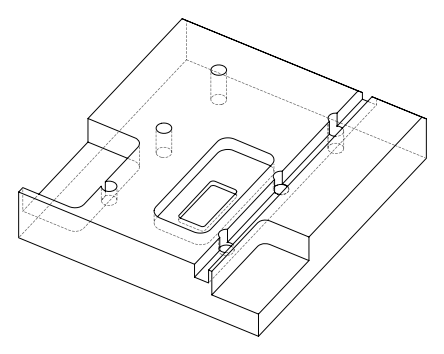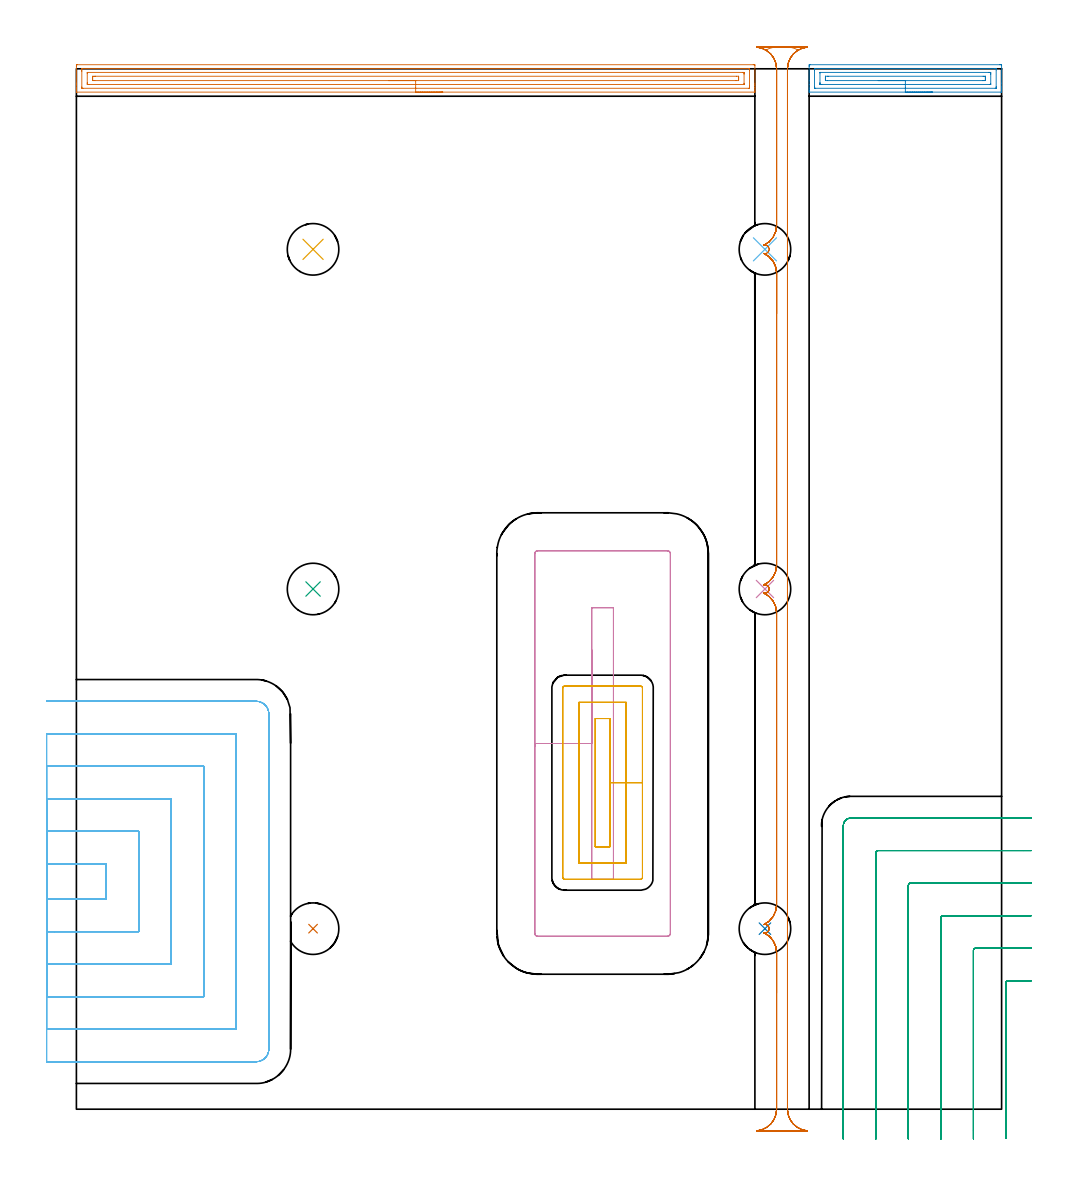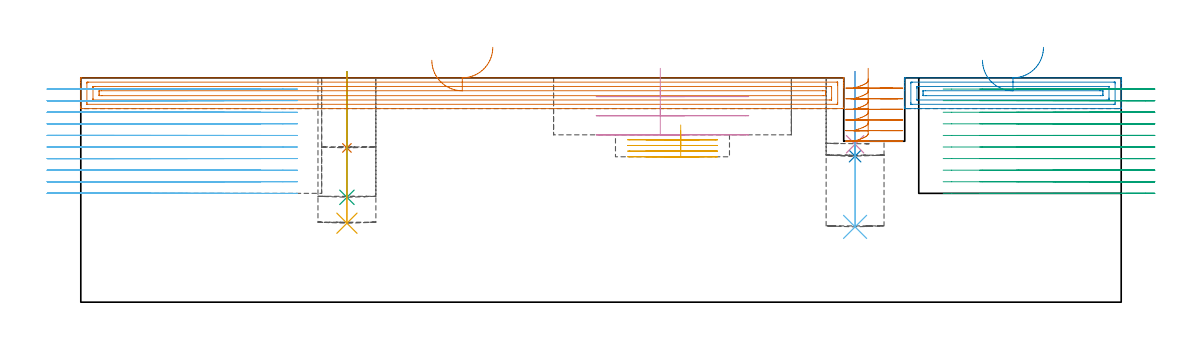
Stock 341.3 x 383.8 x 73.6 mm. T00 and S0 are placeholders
(PLAN: 13 operations, 5 tool changes, 84.4 min)
(1 INDEXABLE_INSERT_DRILL_BLIND_HOLE_FROM_SOLID | STEP1POCKET | NXT0302_009 | 0.1 min | 6449 mm3)
(2 INDEXABLE_INSERT_DRILL_BLIND_HOLE_FROM_SOLID_1 | STEP1POCKET_1 | NXT0302_009 | 0.11 min | 7212 mm3)
(3 INDEXABLE_INSERT_DRILL_BLIND_HOLE_FROM_SOLID_2 | STEP1POCKET_2 | NXT0302_009 | 0.17 min | 11035 mm3)
(4 INDEXABLE_INSERT_DRILL_BLIND_HOLE_FROM_SOLID_3 | STEP1POCKET_3 | NXT0302_009 | 0.1 min | 6108 mm3)
(5 INDEXABLE_INSERT_DRILL_BLIND_HOLE_FROM_SOLID_4 | STEP1POCKET_4 | NXT0302_009 | 0.2 min | 13441 mm3)
(6 INDEXABLE_INSERT_DRILL_BLIND_HOLE_FROM_SOLID_5 | STEP1POCKET_5 | NXT0302_009 | 0.21 min | 13782 mm3)
(7 AREA_MILL | FG_CHAMFER_SURFACE | UGT0205_001 | 8.23 min | 13067 mm3)
(8 AREA_MILL_1 | FG_CHAMFER_SURFACE_1 | UGT0205_001 | 2.49 min | 3922 mm3)
(9 MILL_CORNER_NOTCH_RECTANGULAR | CORNER_NOTCH_RECTANGULAR | NXT0201_012 | Follow Part, ap 4, ae 75% | 16.95 min | 289487 mm3)
(10 MILL_RECTANGULAR_POCKET | POCKET_RECTANGULAR_STRAIGHT | UGT0201_006 | Follow Part, ap 7, ae 75% | 4.17 min | 244692 mm3)
(11 MILL_RECTANGULAR_POCKET_1 | POCKET_RECTANGULAR_STRAIGHT_1 | NXT0201_009 | Follow Part, ap 2, ae 75% | 4.09 min | 21205 mm3)
(12 MILL_SLOT | SLOT_PARTIAL_RECTANGULAR | NXT0201_012 | Follow Part, ap 4, ae 75% | 36.55 min | 443330 mm3)
(13 MILL_RECTANGULAR_SLOT | SLOT_RECTANGULAR | NXT0201_012 | Follow Part, ap 4, ae 75% | 11.02 min | 145994 mm3)
(TOOL NXT0302_009 | Index. Insert Drill 19mm [880-D1900L25-05] | D19 PA176 FL95 Z2)
(TOOL UGT0205_001 | Chamfer Mill 20 x 3 x 45 deg. | D20 FL50 Z2)
(TOOL NXT0201_012 | ENDMILL 16mm [2P460-1600-NA 1630] | D16 FL38 Z6)
(TOOL UGT0201_006 | End Mill 28 mm | D28 FL25 Z2)
(TOOL NXT0201_009 | ENDMILL 8mm [2P460-0800-NA 1630] | D8 FL26 Z6)
(OP 1 INDEXABLE_INSERT_DRILL_BLIND_HOLE_FROM_SOLID)
G17 G21 G94 G90
T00 M6
G54
G17 G0 G90 X87.3 Y66.6 S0 M3
G43 Z83.6 H1
G94 G81 G98 Z50.6 F250. R75.6
G80
M5
M2
(OP 2 INDEXABLE_INSERT_DRILL_BLIND_HOLE_FROM_SOLID_1)
G17 G21 G94 G90
T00 M6
G54
G17 G0 G90 X254. Y66.6 S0 M3
G43 Z83.6 H1
G94 G81 G98 Z47.9 F250. R75.6
G80
M5
M2
(OP 3 INDEXABLE_INSERT_DRILL_BLIND_HOLE_FROM_SOLID_2)
G17 G21 G94 G90
T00 M6
G54
G17 G0 G90 X87.3 Y191.9 S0 M3
G43 Z83.6 H1
G94 G81 G98 Z34.4 F250. R75.6
G80
M5
M2
(OP 4 INDEXABLE_INSERT_DRILL_BLIND_HOLE_FROM_SOLID_3)
G17 G21 G94 G90
T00 M6
G54
G17 G0 G90 X254. Y191.9 S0 M3
G43 Z83.6 H1
G94 G81 G98 Z51.8 F250. R75.6
G80
M5
M2
(OP 5 INDEXABLE_INSERT_DRILL_BLIND_HOLE_FROM_SOLID_4)
G17 G21 G94 G90
T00 M6
G54
G17 G0 G90 X87.3 Y317.2 S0 M3
G43 Z83.6 H1
G94 G81 G98 Z25.9 F250. R75.6
G80
M5
M2
(OP 6 INDEXABLE_INSERT_DRILL_BLIND_HOLE_FROM_SOLID_5)
G17 G21 G94 G90
T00 M6
G54
G17 G0 G90 X254. Y317.2 S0 M3
G43 Z83.6 H1
G94 G81 G98 Z24.7 F250. R75.6
G80
M5
M2
(OP 7 AREA_MILL)
G17 G21 G94 G90
T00 M6
G54
G17 G0 G90 X135.15 Y375.2 S1061 M3
G43 Z83.6 H0
G94 G1 X135.112 Z82.728 F250.
X134.998 Z81.863
X134.809 Z81.012
X134.547 Z80.18
X134.213 Z79.374
X133.81 Z78.6
X133.342 Z77.864
X132.81 Z77.172
X132.221 Z76.529
X131.578 Z75.94
X130.886 Z75.408
X130.15 Z74.94
X129.376 Z74.537
X128.57 Z74.203
X127.738 Z73.941
X126.887 Z73.752
X126.022 Z73.638
X125.15 Z73.6
X0.163
X0.01 Y375.203 Z73.588
X0.007 Y375.251 Z73.54
X0. Y375.634 Z73.166
Y376.031 Z72.768
Y376.684 Z72.111
Y377.902 Z70.895
Y378.467 Z70.327
Y384.708 Z64.09
X0.002 Y384.992 Z63.805
X0.01 Y385.292 Z63.506
X0.31 Y385.299 Z63.499
X249.69 Y385.3 Z63.5
X249.993 Y385.297 Z63.502
X250.29 Y385.292 Z63.506
X250.3 Y384.99 Z63.807
Y378.467 Z70.327
Y377.902 Z70.895
Y377.575 Z71.221
Y377.01 Z71.786
Y376.684 Z72.111
Y376.031 Z72.768
Y375.633 Z73.166
X250.293 Y375.251 Z73.54
X250.29 Y375.203 Z73.588
X250.137 Y375.2 Z73.6
X125.15
Y376.614 Z72.186
X2.395 Y376.615 Z72.185
X2.326 Y376.616 Z72.184
X2.187 Y376.621 Z72.179
X2.01 Y376.634 Z72.166
X2.008 Y376.684 Z72.116
X2.002 Y377.077 Z71.723
X2. Y382.925 Z65.875
Y383.319 Z65.481
X2.003 Y383.816 Z64.984
X2.006 Y383.865 Z64.935
X2.009 Y383.873 Z64.927
X2.026 Y383.879 Z64.921
X2.116 Y383.882 Z64.918
X2.256 Y383.885 Z64.915
X247.905
X247.974 Y383.884 Z64.916
X248.113 Y383.879 Z64.921
X248.29 Y383.866 Z64.934
X248.292 Y383.816 Z64.984
X248.299 Y383.423 Z65.377
X248.3 Y377.575 Z71.225
Y377.181 Z71.619
X248.297 Y376.684 Z72.116
X248.294 Y376.635 Z72.165
X248.291 Y376.627 Z72.173
X248.274 Y376.621 Z72.179
X248.184 Y376.618 Z72.182
X248.044 Y376.615 Z72.185
X125.15 Y376.614 Z72.186
Y378.028 Z70.772
X4.62 Y378.029 Z70.771
X4.181 Y378.031 Z70.769
X4.036 Y378.034 Z70.766
X4.018 Y378.035 Z70.765
X4.01 Y378.071 Z70.729
X4.005 Y378.166 Z70.634
X4.002 Y378.286 Z70.514
X4. Y378.467 Z70.333
Y378.647 Z70.153
Y382.033 Z66.767
Y382.213 Z66.587
X4.004 Y382.394 Z66.406
X4.008 Y382.445 Z66.355
X4.012 Y382.466 Z66.334
X4.018 Y382.467 Z66.333
X4.071 Y382.47 Z66.33
X4.181 Y382.471 Z66.329
X245.681
X246.119 Y382.469 Z66.331
X246.264 Y382.466 Z66.334
X246.282 Y382.465 Z66.335
X246.29 Y382.429 Z66.371
X246.295 Y382.334 Z66.466
X246.298 Y382.214 Z66.586
X246.3 Y382.033 Z66.767
Y381.852 Z66.948
Y378.467 Z70.333
Y378.287 Z70.513
X246.296 Y378.106 Z70.694
X246.292 Y378.055 Z70.745
X246.288 Y378.034 Z70.766
X246.282 Y378.033 Z70.767
X246.229 Y378.03 Z70.77
X246.119 Y378.029 Z70.771
X125.15 Y378.028 Z70.772
Y379.443 Z69.357
X6.774
X6.043 Y379.45 Z69.35
X6.01 Y379.453 Z69.347
X6.006 Y379.499 Z69.301
X6.002 Y379.601 Z69.199
X6.001 Y379.806 Z68.994
X6. Y380.216 Z68.584
X6.001 Y380.679 Z68.121
X6.002 Y380.893 Z67.907
X6.006 Y381. Z67.8
X6.01 Y381.048 Z67.752
X6.057 Y381.051 Z67.749
X6.859 Y381.057 Z67.743
X6.943
X243.526
X244.257 Y381.05 Z67.75
X244.29 Y381.047 Z67.753
X244.294 Y381.001 Z67.799
X244.298 Y380.899 Z67.901
X244.299 Y380.694 Z68.106
X244.3 Y380.284 Z68.516
X244.299 Y379.821 Z68.979
X244.298 Y379.607 Z69.193
X244.294 Y379.5 Z69.3
X244.29 Y379.452 Z69.348
X244.243 Y379.449 Z69.351
X243.441 Y379.443 Z69.357
X243.357
X125.15
X124.278 Z69.395
X123.414 Z69.509
X122.562 Z69.698
X121.73 Z69.96
X120.924 Z70.294
X120.15 Z70.697
X119.414 Z71.166
X118.722 Z71.697
X118.079 Z72.286
X117.49 Z72.929
X116.959 Z73.622
X116.49 Z74.357
X116.087 Z75.131
X115.753 Z75.937
X115.491 Z76.769
X115.302 Z77.621
X115.188 Z78.486
X115.15 Z79.357
G0 Z83.6
M5
M2
(OP 8 AREA_MILL_1)
G17 G21 G94 G90
T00 M6
G54
G17 G0 G90 X315.8 Y375.2 S1061 M3
G43 Z83.6 H0
G94 G1 X315.762 Z82.728 F250.
X315.648 Z81.864
X315.459 Z81.012
X315.197 Z80.18
X314.863 Z79.374
X314.46 Z78.6
X313.992 Z77.864
X313.46 Z77.172
X312.871 Z76.529
X312.228 Z75.94
X311.536 Z75.408
X310.8 Z74.94
X310.026 Z74.537
X309.22 Z74.203
X308.388 Z73.941
X307.537 Z73.752
X306.672 Z73.638
X305.8 Z73.6
X270.482
X270.31 Y375.203 Z73.588
X270.307 Y375.257 Z73.534
X270.3 Y375.682 Z73.118
Y375.959 Z72.841
Y376.684 Z72.111
Y377.938 Z70.859
Y379.358 Z69.437
Y384.708 Z64.09
X270.302 Y384.974 Z63.824
X270.31 Y385.292 Z63.506
X270.628 Y385.299 Z63.499
X340.671 Y385.3 Z63.5
X340.974 Y385.297 Z63.502
X341.29 Y385.292 Z63.506
X341.3 Y384.972 Z63.825
Y378.467 Z70.328
Y377.047 Z71.75
Y376.684 Z72.111
Y375.959 Z72.841
Y375.682 Z73.118
X341.293 Y375.257 Z73.534
X341.29 Y375.203 Z73.588
X341.118 Y375.2 Z73.6
X305.8
Y376.614 Z72.186
X272.717 Y376.615 Z72.185
X272.647 Y376.616 Z72.184
X272.508 Y376.621 Z72.179
X272.31 Y376.631 Z72.169
X272.308 Y376.684 Z72.116
X272.301 Y377.098 Z71.702
X272.3 Y383.34 Z65.46
X272.304 Y383.816 Z64.984
X272.307 Y383.867 Z64.933
X272.308 Y383.875 Z64.925
X272.345 Y383.879 Z64.921
X272.438 Y383.883 Z64.917
X272.577 Y383.885 Z64.915
X272.647 Y383.886 Z64.914
X338.883 Y383.885 Z64.915
X338.953 Y383.884 Z64.916
X339.092 Y383.879 Z64.921
X339.29 Y383.869 Z64.931
X339.292 Y383.816 Z64.984
X339.299 Y383.402 Z65.398
X339.3 Y377.16 Z71.64
X339.296 Y376.684 Z72.116
X339.293 Y376.633 Z72.167
X339.292 Y376.625 Z72.175
X339.255 Y376.621 Z72.179
X339.162 Y376.617 Z72.183
X339.023 Y376.615 Z72.185
X338.953 Y376.614 Z72.186
X305.8
Y378.028 Z70.772
X274.945 Y378.029 Z70.771
X274.505 Y378.031 Z70.769
X274.359 Y378.033 Z70.767
X274.315 Y378.035 Z70.765
X274.309 Y378.126 Z70.674
X274.304 Y378.262 Z70.538
X274.301 Y378.467 Z70.333
X274.3 Y378.672 Z70.128
X274.301 Y382.237 Z66.563
X274.307 Y382.442 Z66.358
X274.31 Y382.465 Z66.335
X274.315 Y382.467 Z66.333
X274.341 Y382.47 Z66.33
X274.396 Y382.471 Z66.329
X274.505
X336.655
X337.095 Y382.469 Z66.331
X337.241 Y382.467 Z66.333
X337.285 Y382.465 Z66.335
X337.291 Y382.374 Z66.426
X337.296 Y382.238 Z66.562
X337.299 Y382.033 Z66.767
X337.3 Y381.828 Z66.972
X337.299 Y378.263 Z70.537
X337.293 Y378.058 Z70.742
X337.29 Y378.035 Z70.765
X337.285 Y378.033 Z70.767
X337.259 Y378.03 Z70.77
X337.205 Y378.029 Z70.771
X337.095
X305.8 Y378.028 Z70.772
Y379.443 Z69.357
X277.103
X276.365 Y379.448 Z69.352
X276.324 Y379.449 Z69.351
X276.31 Y379.453 Z69.347
X276.308 Y379.476 Z69.324
X276.303 Y379.585 Z69.215
X276.301 Y379.805 Z68.995
X276.3 Y380.244 Z68.556
X276.301 Y380.693 Z68.107
X276.303 Y380.914 Z67.886
X276.308 Y381.024 Z67.776
X276.31 Y381.047 Z67.753
X276.327 Y381.051 Z67.749
X276.382 Y381.053 Z67.747
X277.188 Y381.057 Z67.743
X277.272
X334.497
X335.235 Y381.052 Z67.748
X335.276 Y381.051 Z67.749
X335.29 Y381.047 Z67.753
X335.292 Y381.024 Z67.776
X335.297 Y380.915 Z67.885
X335.299 Y380.695 Z68.105
X335.3 Y380.256 Z68.544
X335.299 Y379.807 Z68.993
X335.297 Y379.586 Z69.214
X335.292 Y379.476 Z69.324
X335.29 Y379.453 Z69.347
X335.273 Y379.449 Z69.351
X335.218 Y379.447 Z69.353
X334.412 Y379.443 Z69.357
X334.328
X305.8
X304.928 Z69.395
X304.064 Z69.509
X303.212 Z69.698
X302.38 Z69.96
X301.574 Z70.294
X300.8 Z70.697
X300.064 Z71.166
X299.372 Z71.697
X298.729 Z72.286
X298.14 Z72.929
X297.609 Z73.622
X297.14 Z74.357
X296.737 Z75.131
X296.403 Z75.937
X296.141 Z76.769
X295.952 Z77.621
X295.838 Z78.486
X295.8 Z79.357
G0 Z83.6
M5
M2
(OP 9 MILL_CORNER_NOTCH_RECTANGULAR)
G17 G21 G94 G90
T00 M6
G54
G17 G0 G90 X352.3 Y47.4 S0 M3
G43 Z83.71 H1
Z69.909
G94 G1 X349.3 F250.
X343.694 F500.
G3 X342.9 Y46.606 R0.8
G1 Y-7.838
Y-10.838 F250.
G0 Z83.71
X352.3 Y59.4
Z69.909
G1 X349.3
X331.695 F500.
G3 X330.9 Y58.605 R0.8
G1 Y-8.
Y-11. F250.
G0 Z83.71
X352.3 Y71.4
Z69.909
G1 X349.3
X319.695 F500.
G3 X318.9 Y70.605 R0.8
G1 Y-8.
Y-11. F250.
G0 Z83.71
X352.3 Y83.4
Z69.909
G1 X349.3
X307.696 F500.
G3 X306.9 Y82.605 R0.8
G1 Y-8.
Y-11. F250.
G0 Z83.71
X352.3 Y95.4
Z69.909
G1 X349.3
X295.696 F500.
G3 X294.9 Y94.604 R0.8
G1 Y-8.
Y-11. F250.
G0 Z83.71
X352.3 Y107.4
Z69.909
G1 X349.3
X285.7 F500.
G3 X282.9 Y104.6 R2.8
G1 Y-8.
Y-11. F250.
G0 Z83.71
X352.3 Y47.4
Z66.108
G1 X349.3
X343.694 F500.
G3 X342.9 Y46.606 R0.8
G1 Y-7.838
Y-10.838 F250.
G0 Z83.71
X352.3 Y59.4
Z66.108
G1 X349.3
X331.695 F500.
G3 X330.9 Y58.605 R0.8
G1 Y-8.
Y-11. F250.
G0 Z83.71
X352.3 Y71.4
Z66.108
G1 X349.3
X319.695 F500.
G3 X318.9 Y70.605 R0.8
G1 Y-8.
Y-11. F250.
G0 Z83.71
X352.3 Y83.4
Z66.108
G1 X349.3
X307.696 F500.
G3 X306.9 Y82.605 R0.8
G1 Y-8.
Y-11. F250.
G0 Z83.71
X352.3 Y95.4
Z66.108
G1 X349.3
X295.696 F500.
G3 X294.9 Y94.604 R0.8
G1 Y-8.
Y-11. F250.
G0 Z83.71
X352.3 Y107.4
Z66.108
G1 X349.3
X285.7 F500.
G3 X282.9 Y104.6 R2.8
G1 Y-8.
Y-11. F250.
G0 Z83.71
X352.3 Y47.4
Z62.307
G1 X349.3
X343.694 F500.
G3 X342.9 Y46.606 R0.8
G1 Y-7.838
Y-10.838 F250.
G0 Z83.71
X352.3 Y59.4
Z62.307
G1 X349.3
X331.695 F500.
G3 X330.9 Y58.605 R0.8
G1 Y-8.
Y-11. F250.
G0 Z83.71
X352.3 Y71.4
Z62.307
G1 X349.3
X319.695 F500.
G3 X318.9 Y70.605 R0.8
G1 Y-8.
Y-11. F250.
G0 Z83.71
X352.3 Y83.4
Z62.307
G1 X349.3
X307.696 F500.
G3 X306.9 Y82.604 R0.8
G1 Y-8.
Y-11. F250.
G0 Z83.71
X352.3 Y95.4
Z62.307
G1 X349.3
X295.696 F500.
G3 X294.9 Y94.604 R0.8
G1 Y-8.
Y-11. F250.
G0 Z83.71
X352.3 Y107.4
Z62.307
G1 X349.3
X285.7 F500.
G3 X282.9 Y104.6 R2.8
G1 Y-8.
Y-11. F250.
G0 Z83.71
X352.3 Y47.4
Z58.506
G1 X349.3
X343.694 F500.
G3 X342.9 Y46.606 R0.8
G1 Y-7.838
Y-10.838 F250.
G0 Z83.71
X352.3 Y59.4
Z58.506
G1 X349.3
X331.695 F500.
G3 X330.9 Y58.605 R0.8
G1 Y-8.
Y-11. F250.
G0 Z83.71
X352.3 Y71.4
Z58.506
G1 X349.3
X319.695 F500.
G3 X318.9 Y70.605 R0.8
G1 Y-8.
Y-11. F250.
G0 Z83.71
X352.3 Y83.4
Z58.506
G1 X349.3
X307.696 F500.
G3 X306.9 Y82.604 R0.8
G1 Y-8.
Y-11. F250.
G0 Z83.71
X352.3 Y95.4
Z58.506
G1 X349.3
X295.696 F500.
G3 X294.9 Y94.604 R0.8
G1 Y-8.
Y-11. F250.
G0 Z83.71
X352.3 Y107.4
Z58.506
G1 X349.3
X285.7 F500.
G3 X282.9 Y104.6 R2.8
G1 Y-8.
Y-11. F250.
G0 Z83.71
X352.3 Y47.4
Z54.705
G1 X349.3
X343.694 F500.
G3 X342.9 Y46.606 R0.8
G1 Y-7.838
Y-10.838 F250.
G0 Z83.71
X352.3 Y59.4
Z54.705
G1 X349.3
X331.695 F500.
G3 X330.9 Y58.605 R0.8
G1 Y-8.
Y-11. F250.
G0 Z83.71
X352.3 Y71.4
Z54.705
G1 X349.3
X319.695 F500.
G3 X318.9 Y70.605 R0.8
G1 Y-8.
Y-11. F250.
G0 Z83.71
X352.3 Y83.4
Z54.705
G1 X349.3
X307.696 F500.
G3 X306.9 Y82.604 R0.8
G1 Y-8.
Y-11. F250.
G0 Z83.71
X352.3 Y95.4
Z54.705
G1 X349.3
X295.696 F500.
G3 X294.9 Y94.604 R0.8
G1 Y-8.
Y-11. F250.
G0 Z83.71
X352.3 Y107.4
Z54.705
G1 X349.3
X285.7 F500.
G3 X282.9 Y104.6 R2.8
G1 Y-8.
Y-11. F250.
G0 Z83.71
X352.3 Y47.4
Z50.904
G1 X349.3
X343.694 F500.
G3 X342.9 Y46.606 R0.8
G1 Y-7.838
Y-10.838 F250.
G0 Z83.71
X352.3 Y59.4
Z50.904
G1 X349.3
X331.695 F500.
G3 X330.9 Y58.605 R0.8
G1 Y-8.
Y-11. F250.
G0 Z83.71
X352.3 Y71.4
Z50.904
G1 X349.3
X319.695 F500.
G3 X318.9 Y70.605 R0.8
G1 Y-8.
Y-11. F250.
G0 Z83.71
X352.3 Y83.4
Z50.904
G1 X349.3
X307.696 F500.
G3 X306.9 Y82.604 R0.8
G1 Y-8.
Y-11. F250.
G0 Z83.71
X352.3 Y95.4
Z50.904
G1 X349.3
X295.696 F500.
G3 X294.9 Y94.604 R0.8
G1 Y-8.
Y-11. F250.
G0 Z83.71
X352.3 Y107.4
Z50.904
G1 X349.3
X285.7 F500.
G3 X282.9 Y104.6 R2.8
G1 Y-8.
Y-11. F250.
G0 Z83.71
X352.3 Y47.4
Z47.103
G1 X349.3
X343.694 F500.
G3 X342.9 Y46.606 R0.8
G1 Y-7.838
Y-10.838 F250.
G0 Z83.71
X352.3 Y59.4
Z47.103
G1 X349.3
X331.695 F500.
G3 X330.9 Y58.605 R0.8
G1 Y-8.
Y-11. F250.
G0 Z83.71
X352.3 Y71.4
Z47.103
G1 X349.3
X319.695 F500.
G3 X318.9 Y70.605 R0.8
G1 Y-8.
Y-11. F250.
G0 Z83.71
X352.3 Y83.4
Z47.103
G1 X349.3
X307.696 F500.
G3 X306.9 Y82.604 R0.8
G1 Y-8.
Y-11. F250.
G0 Z83.71
X352.3 Y95.4
Z47.103
G1 X349.3
X295.696 F500.
G3 X294.9 Y94.604 R0.8
G1 Y-8.
Y-11. F250.
G0 Z83.71
X352.3 Y107.4
Z47.103
G1 X349.3
X285.7 F500.
G3 X282.9 Y104.6 R2.8
G1 Y-8.
Y-11. F250.
G0 Z83.71
X352.3 Y47.4
Z43.302
G1 X349.3
X343.694 F500.
G3 X342.9 Y46.606 R0.8
G1 Y-7.838
Y-10.838 F250.
G0 Z83.71
X352.3 Y59.4
Z43.302
G1 X349.3
X331.695 F500.
G3 X330.9 Y58.605 R0.8
G1 Y-8.
Y-11. F250.
G0 Z83.71
X352.3 Y71.4
Z43.302
G1 X349.3
X319.695 F500.
G3 X318.9 Y70.605 R0.8
G1 Y-8.
Y-11. F250.
G0 Z83.71
X352.3 Y83.4
Z43.302
G1 X349.3
X307.696 F500.
G3 X306.9 Y82.604 R0.8
G1 Y-8.
Y-11. F250.
G0 Z83.71
X352.3 Y95.4
Z43.302
G1 X349.3
X295.696 F500.
G3 X294.9 Y94.604 R0.8
G1 Y-8.
Y-11. F250.
G0 Z83.71
X352.3 Y107.4
Z43.302
G1 X349.3
X285.7 F500.
G3 X282.9 Y104.6 R2.8
G1 Y-8.
Y-11. F250.
G0 Z83.71
X352.3 Y47.4
Z39.501
G1 X349.3
X343.694 F500.
G3 X342.9 Y46.606 R0.8
G1 Y-7.838
Y-10.838 F250.
G0 Z83.71
X352.3 Y59.4
Z39.501
G1 X349.3
X331.695 F500.
G3 X330.9 Y58.605 R0.8
G1 Y-8.
Y-11. F250.
G0 Z83.71
X352.3 Y71.4
Z39.501
G1 X349.3
X319.695 F500.
G3 X318.9 Y70.605 R0.8
G1 Y-8.
Y-11. F250.
G0 Z83.71
X352.3 Y83.4
Z39.501
G1 X349.3
X307.696 F500.
G3 X306.9 Y82.604 R0.8
G1 Y-8.
Y-11. F250.
G0 Z83.71
X352.3 Y95.4
Z39.501
G1 X349.3
X295.696 F500.
G3 X294.9 Y94.604 R0.8
G1 Y-8.
Y-11. F250.
G0 Z83.71
X352.3 Y107.4
Z39.501
G1 X349.3
X285.7 F500.
G3 X282.9 Y104.6 R2.8
G1 Y-8.
Y-11. F250.
G0 Z83.71
X352.3 Y47.4
Z35.7
G1 X349.3
X343.694 F500.
G3 X342.9 Y46.606 R0.8
G1 Y-7.838
Y-10.838 F250.
G0 Z83.71
X352.3 Y59.4
Z35.7
G1 X349.3
X331.695 F500.
G3 X330.9 Y58.605 R0.8
G1 Y-8.
Y-11. F250.
G0 Z83.71
X352.3 Y71.4
Z35.7
G1 X349.3
X319.695 F500.
G3 X318.9 Y70.605 R0.8
G1 Y-8.
Y-11. F250.
G0 Z83.71
X352.3 Y83.4
Z35.7
G1 X349.3
X307.696 F500.
G3 X306.9 Y82.604 R0.8
G1 Y-8.
Y-11. F250.
G0 Z83.71
X352.3 Y95.4
Z35.7
G1 X349.3
X295.696 F500.
G3 X294.9 Y94.604 R0.8
G1 Y-8.
Y-11. F250.
G0 Z83.71
X352.3 Y107.4
Z35.7
G1 X349.3
X285.7 F500.
G3 X282.9 Y104.6 R2.8
G1 Y-8.
Y-11. F250.
G0 Z83.71
M5
M2
(OP 10 MILL_RECTANGULAR_POCKET)
G17 G21 G94 G90
T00 M6
G54
G17 G0 G90 X190.1 Y169.496 S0 M3
G43 Z83.71 H0
Z76.71
G94 G1 Y134.9 Z67.44 F250.
Y84.8 F500.
X198.1
Y185.
X190.1
Y134.9
X169.1
Y64.8
G3 X170.1 Y63.8 R1.
G1 X218.1
G3 X219.1 Y64.8 R1.
G1 Y205.
G3 X218.1 Y206. R1.
G1 X170.1
G3 X169.1 Y205. R1.
G1 Y134.9
Y133.9
G0 X190.1 Y169.496 Z70.44
G1 Y134.9 Z61.17 F250.
Y84.8 F500.
X198.1
Y185.
X190.1
Y134.9
X169.1
Y64.8
G3 X170.1 Y63.8 R1.
G1 X218.1
G3 X219.1 Y64.8 R1.
G1 Y205.
G3 X218.1 Y206. R1.
G1 X170.1
G3 X169.1 Y205. R1.
G1 Y134.9
Y133.9
G0 X190.1 Y169.496 Z64.17
G1 Y134.9 Z54.9 F250.
Y84.8 F500.
X198.1
Y185.
X190.1
Y134.9
X169.1
Y64.8
G3 X170.1 Y63.8 R1.
G1 X218.1
G3 X219.1 Y64.8 R1.
G1 Y205.
G3 X218.1 Y206. R1.
G1 X170.1
G3 X169.1 Y205. R1.
G1 Y134.9
Y133.9
G0 Z83.71
M5
M2
(OP 11 MILL_RECTANGULAR_POCKET_1)
G17 G21 G94 G90
T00 M6
G54
G17 G0 G90 X196.8 Y102.32 S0 M3
G43 Z83.71 H1
Z58.131
G94 G1 Y120.45 Z53.274 F250.
Y144.1 F500.
X191.4
Y96.8
X196.8
Y120.45
X202.8
Y150.1
X185.4
Y90.8
X202.8
Y120.45
X208.8
Y155.4
G3 X208.1 Y156.1 R0.7
G1 X180.1
G3 X179.4 Y155.4 R0.7
G1 Y85.5
G3 X180.1 Y84.8 R0.7
G1 X208.1
G3 X208.8 Y85.5 R0.7
G1 Y120.45
Y121.45
G0 X196.8 Y102.32 Z56.274
G1 Y120.45 Z51.416 F250.
Y144.1 F500.
X191.4
Y96.8
X196.8
Y120.45
X202.8
Y150.1
X185.4
Y90.8
X202.8
Y120.45
X208.8
Y155.4
G3 X208.1 Y156.1 R0.7
G1 X180.1
G3 X179.4 Y155.4 R0.7
G1 Y85.5
G3 X180.1 Y84.8 R0.7
G1 X208.1
G3 X208.8 Y85.5 R0.7
G1 Y120.45
Y121.45
G0 X196.8 Y102.32 Z54.416
G1 Y120.45 Z49.558 F250.
Y144.1 F500.
X191.4
Y96.8
X196.8
Y120.45
X202.8
Y150.1
X185.4
Y90.8
X202.8
Y120.45
X208.8
Y155.4
G3 X208.1 Y156.1 R0.7
G1 X180.1
G3 X179.4 Y155.4 R0.7
G1 Y85.5
G3 X180.1 Y84.8 R0.7
G1 X208.1
G3 X208.8 Y85.5 R0.7
G1 Y120.45
Y121.45
G0 X196.8 Y102.32 Z52.558
G1 Y120.45 Z47.7 F250.
Y144.1 F500.
X191.4
Y96.8
X196.8
Y120.45
X202.8
Y150.1
X185.4
Y90.8
X202.8
Y120.45
X208.8
Y155.4
G3 X208.1 Y156.1 R0.7
G1 X180.1
G3 X179.4 Y155.4 R0.7
G1 Y85.5
G3 X180.1 Y84.8 R0.7
G1 X208.1
G3 X208.8 Y85.5 R0.7
G1 Y120.45
Y121.45
G0 Z83.71
M5
M2
(OP 12 MILL_SLOT)
G17 G21 G94 G90
T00 M6
G54
G17 G0 G90 X-11. Y77.5 S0 M3
G43 Z83.71 H1
Z69.909
G94 G1 X-8. F250.
X11. F500.
Y90.5
X-8.
X-11. F250.
Y65.5
X-8.
X23. F500.
Y102.5
X-8.
X-11. F250.
Y53.5
X-8.
X35. F500.
Y114.5
X-8.
X-11. F250.
Y41.5
X-8.
X47. F500.
Y126.5
X-8.
X-11. F250.
Y29.5
X-8.
X59. F500.
Y138.5
X-8.
X-11. F250.
Y17.5
X-8.
X66.3 F500.
G3 X71. Y22.2 R4.7
G1 Y145.8
G3 X66.3 Y150.5 R4.7
G1 X-8.
X-11. F250.
G0 Y77.5 Z66.108
G1 X-8.
X11. F500.
Y90.5
X-8.
X-11. F250.
Y65.5
X-8.
X23. F500.
Y102.5
X-8.
X-11. F250.
Y53.5
X-8.
X35. F500.
Y114.5
X-8.
X-11. F250.
Y41.5
X-8.
X47. F500.
Y126.5
X-8.
X-11. F250.
Y29.5
X-8.
X59. F500.
Y138.5
X-8.
X-11. F250.
Y17.5
X-8.
X66.3 F500.
G3 X71. Y22.2 R4.7
G1 Y145.8
G3 X66.3 Y150.5 R4.7
G1 X-8.
X-11. F250.
G0 Y77.5 Z62.307
G1 X-8.
X11. F500.
Y90.5
X-8.
X-11. F250.
Y65.5
X-8.
X23. F500.
Y102.5
X-8.
X-11. F250.
Y53.5
X-8.
X35. F500.
Y114.5
X-8.
X-11. F250.
Y41.5
X-8.
X47. F500.
Y126.5
X-8.
X-11. F250.
Y29.5
X-8.
X59. F500.
Y138.5
X-8.
X-11. F250.
Y17.5
X-8.
X66.3 F500.
G3 X71. Y22.2 R4.7
G1 Y145.8
G3 X66.3 Y150.5 R4.7
G1 X-8.
X-11. F250.
G0 Y77.5 Z58.506
G1 X-8.
X11. F500.
Y90.5
X-8.
X-11. F250.
Y65.5
X-8.
X23. F500.
Y102.5
X-8.
X-11. F250.
Y53.5
X-8.
X35. F500.
Y114.5
X-8.
X-11. F250.
Y41.5
X-8.
X47. F500.
Y126.5
X-8.
X-11. F250.
Y29.5
X-8.
X59. F500.
Y138.5
X-8.
X-11. F250.
Y17.5
X-8.
X66.3 F500.
G3 X71. Y22.2 R4.7
G1 Y145.8
G3 X66.3 Y150.5 R4.7
G1 X-8.
X-11. F250.
G0 Y77.5 Z54.705
G1 X-8.
X11. F500.
Y90.5
X-8.
X-11. F250.
Y65.5
X-8.
X23. F500.
Y102.5
X-8.
X-11. F250.
Y53.5
X-8.
X35. F500.
Y114.5
X-8.
X-11. F250.
Y41.5
X-8.
X47. F500.
Y126.5
X-8.
X-11. F250.
Y29.5
X-8.
X59. F500.
Y138.5
X-8.
X-11. F250.
Y17.5
X-8.
X66.3 F500.
G3 X71. Y22.2 R4.7
G1 Y145.8
G3 X66.3 Y150.5 R4.7
G1 X-8.
X-11. F250.
G0 Y77.5 Z50.904
G1 X-8.
X11. F500.
Y90.5
X-8.
X-11. F250.
Y65.5
X-8.
X23. F500.
Y102.5
X-8.
X-11. F250.
Y53.5
X-8.
X35. F500.
Y114.5
X-8.
X-11. F250.
Y41.5
X-8.
X47. F500.
Y126.5
X-8.
X-11. F250.
Y29.5
X-8.
X59. F500.
Y138.5
X-8.
X-11. F250.
Y17.5
X-8.
X66.3 F500.
G3 X71. Y22.2 R4.7
G1 Y145.8
G3 X66.3 Y150.5 R4.7
G1 X-8.
X-11. F250.
G0 Y77.5 Z47.103
G1 X-8.
X11. F500.
Y90.5
X-8.
X-11. F250.
Y65.5
X-8.
X23. F500.
Y102.5
X-8.
X-11. F250.
Y53.5
X-8.
X35. F500.
Y114.5
X-8.
X-11. F250.
Y41.5
X-8.
X47. F500.
Y126.5
X-8.
X-11. F250.
Y29.5
X-8.
X59. F500.
Y138.5
X-8.
X-11. F250.
Y17.5
X-8.
X66.3 F500.
G3 X71. Y22.2 R4.7
G1 Y145.8
G3 X66.3 Y150.5 R4.7
G1 X-8.
X-11. F250.
G0 Y77.5 Z43.302
G1 X-8.
X11. F500.
Y90.5
X-8.
X-11. F250.
Y65.5
X-8.
X23. F500.
Y102.5
X-8.
X-11. F250.
Y53.5
X-8.
X35. F500.
Y114.5
X-8.
X-11. F250.
Y41.5
X-8.
X47. F500.
Y126.5
X-8.
X-11. F250.
Y29.5
X-8.
X59. F500.
Y138.5
X-8.
X-11. F250.
Y17.5
X-8.
X66.3 F500.
G3 X71. Y22.2 R4.7
G1 Y145.8
G3 X66.3 Y150.5 R4.7
G1 X-8.
X-11. F250.
G0 Y77.5 Z39.501
G1 X-8.
X11. F500.
Y90.5
X-8.
X-11. F250.
Y65.5
X-8.
X23. F500.
Y102.5
X-8.
X-11. F250.
Y53.5
X-8.
X35. F500.
Y114.5
X-8.
X-11. F250.
Y41.5
X-8.
X47. F500.
Y126.5
X-8.
X-11. F250.
Y29.5
X-8.
X59. F500.
Y138.5
X-8.
X-11. F250.
Y17.5
X-8.
X66.3 F500.
G3 X71. Y22.2 R4.7
G1 Y145.8
G3 X66.3 Y150.5 R4.7
G1 X-8.
X-11. F250.
G0 Y77.5 Z35.7
G1 X-8.
X11. F500.
Y90.5
X-8.
X-11. F250.
Y65.5
X-8.
X23. F500.
Y102.5
X-8.
X-11. F250.
Y53.5
X-8.
X35. F500.
Y114.5
X-8.
X-11. F250.
Y41.5
X-8.
X47. F500.
Y126.5
X-8.
X-11. F250.
Y29.5
X-8.
X59. F500.
Y138.5
X-8.
X-11. F250.
Y17.5
X-8.
X66.3 F500.
G3 X71. Y22.2 R4.7
G1 Y145.8
G3 X66.3 Y150.5 R4.7
G1 X-8.
X-11. F250.
G0 Z83.71
M5
M2
(OP 13 MILL_RECTANGULAR_SLOT)
G17 G21 G94 G90
T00 M6
G54
G17 G0 G90 X258.3 Y42.818 S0 M3
G43 Z83.71 H1
Z76.71
G94 G1 Y58.079 Z72.621 F250.
X258.234 Y58.863 Z72.41
X258.09 Y59.637 Z72.199
X257.872 Y60.393 Z71.988
X257.58 Y61.124 Z71.777
X257.218 Y61.823 Z71.566
X256.789 Y62.483 Z71.355
X256.297 Y63.098 Z71.145
X255.748 Y63.661 Z70.934
X255.145 Y64.168 Z70.723
X254.496 Y64.613 Z70.512
X253.806 Y64.992 Z70.301
X253.548 Y65.107 Z70.225
G2 X258.3 Y57.796 R8. F500.
G1 Y0.
G2 X250.992 Y-7.97 R8.
G1 Y-8.
X269.608
Y-7.97
G2 X262.3 Y0. R8.
G1 Y383.8
G2 X266.251 Y390.7 R8.
G3 X262.202 Y391.8 R8.
G1 X258.398
G3 X254.349 Y390.7 R8.
G2 X258.3 Y383.8 R8.
G1 Y326.004
G2 X253.548 Y318.693 R8.
G1 X253.551 Y318.683
G2 X253.551 Y315.717 R-1.55
G1 X253.548 Y315.707
G2 X258.3 Y308.396 R8.
G1 Y200.704
G2 X253.548 Y193.393 R8.
G1 X253.551 Y193.383
G2 X253.551 Y190.417 R-1.55
G1 X253.548 Y190.407
G2 X258.3 Y183.096 R8.
G1 Y75.404
G2 X253.548 Y68.093 R8.
G0 Z83.71
X258.3 Y42.818
Z73.225
G1 Y58.079 Z69.136 F250.
X258.234 Y58.863 Z68.925
X258.09 Y59.637 Z68.714
X257.872 Y60.393 Z68.503
X257.58 Y61.124 Z68.292
X257.218 Y61.823 Z68.081
X256.789 Y62.483 Z67.87
X256.297 Y63.098 Z67.659
X255.748 Y63.661 Z67.449
X255.145 Y64.168 Z67.238
X254.496 Y64.613 Z67.027
X253.806 Y64.992 Z66.816
X253.548 Y65.107 Z66.74
G2 X258.3 Y57.796 R8. F500.
G1 Y0.
G2 X250.992 Y-7.97 R8.
G1 Y-8.
X269.608
Y-7.97
G2 X262.3 Y0. R8.
G1 Y383.8
G2 X267.979 Y391.456 R8.
G1 X267.987 Y391.485
G3 X265.763 Y391.8 R8.
G1 X254.84
G3 X252.614 Y391.484 R8.
G1 X252.623 Y391.455
G2 X258.3 Y383.8 R8.
G1 Y326.004
G2 X253.548 Y318.693 R8.
G1 X253.551 Y318.683
G2 X253.551 Y315.717 R-1.55
G1 X253.548 Y315.707
G2 X258.3 Y308.396 R8.
G1 Y200.704
G2 X253.548 Y193.393 R8.
G1 X253.551 Y193.383
G2 X253.551 Y190.417 R-1.55
G1 X253.548 Y190.407
G2 X258.3 Y183.096 R8.
G1 Y75.404
G2 X253.548 Y68.093 R8.
G0 Z83.71
X258.3 Y293.418
Z69.74
G1 Y308.679 Z65.651 F250.
X258.234 Y309.463 Z65.44
X258.09 Y310.237 Z65.229
X257.872 Y310.993 Z65.018
X257.58 Y311.724 Z64.807
X257.218 Y312.423 Z64.596
X256.789 Y313.083 Z64.385
X256.297 Y313.698 Z64.174
X255.748 Y314.261 Z63.964
X255.145 Y314.768 Z63.753
X254.496 Y315.213 Z63.542
X253.806 Y315.592 Z63.331
X253.548 Y315.707 Z63.255
G2 X258.3 Y308.396 R8. F500.
G1 Y200.704
G2 X253.548 Y193.393 R8.
G1 X253.551 Y193.383
G2 X253.551 Y190.417 R-1.55
G1 X253.548 Y190.407
G2 X258.3 Y183.096 R8.
G1 Y75.404
G2 X253.548 Y68.093 R8.
G1 X253.551 Y68.083
G2 X253.551 Y65.117 R-1.55
G1 X253.548 Y65.107
G2 X258.3 Y57.796 R8.
G1 Y0.
G2 X250.992 Y-7.97 R8.
G1 Y-8.
X269.608
Y-7.97
G2 X262.3 Y0. R8.
G1 Y383.8
G2 X269.608 Y391.77 R8.
G1 Y391.8
X250.992
Y391.77
G2 X258.3 Y383.8 R8.
G1 Y326.004
G2 X253.548 Y318.693 R8.
G0 Z83.71
X258.3 Y293.418
Z66.255
G1 Y308.679 Z62.166 F250.
X258.234 Y309.463 Z61.955
X258.09 Y310.237 Z61.744
X257.872 Y310.993 Z61.533
X257.58 Y311.724 Z61.322
X257.218 Y312.423 Z61.111
X256.789 Y313.083 Z60.9
X256.297 Y313.698 Z60.689
X255.748 Y314.261 Z60.479
X255.145 Y314.768 Z60.268
X254.496 Y315.213 Z60.057
X253.806 Y315.592 Z59.846
X253.548 Y315.707 Z59.77
G2 X258.3 Y308.396 R8. F500.
G1 Y200.704
G2 X253.548 Y193.393 R8.
G1 X253.551 Y193.383
G2 X253.551 Y190.417 R-1.55
G1 X253.548 Y190.407
G2 X258.3 Y183.096 R8.
G1 Y75.404
G2 X253.548 Y68.093 R8.
G1 X253.551 Y68.083
G2 X253.551 Y65.117 R-1.55
G1 X253.548 Y65.107
G2 X258.3 Y57.796 R8.
G1 Y0.
G2 X250.992 Y-7.97 R8.
G1 Y-8.
X269.608
Y-7.97
G2 X262.3 Y0. R8.
G1 Y383.8
G2 X269.608 Y391.77 R8.
G1 Y391.8
X250.992
Y391.77
G2 X258.3 Y383.8 R8.
G1 Y326.004
G2 X253.548 Y318.693 R8.
G0 Z83.71
X258.3 Y293.418
Z62.77
G1 Y308.679 Z58.681 F250.
X258.234 Y309.463 Z58.47
X258.09 Y310.237 Z58.259
X257.872 Y310.993 Z58.048
X257.58 Y311.724 Z57.837
X257.218 Y312.423 Z57.626
X256.789 Y313.083 Z57.415
X256.297 Y313.698 Z57.204
X255.748 Y314.261 Z56.994
X255.145 Y314.768 Z56.783
X254.496 Y315.213 Z56.572
X253.806 Y315.592 Z56.361
X253.548 Y315.707 Z56.285
G2 X258.3 Y308.396 R8. F500.
G1 Y200.704
G2 X253.548 Y193.393 R8.
G1 X253.551 Y193.383
G2 X253.551 Y190.417 R-1.55
G1 X253.548 Y190.407
G2 X258.3 Y183.096 R8.
G1 Y75.404
G2 X253.548 Y68.093 R8.
G1 X253.551 Y68.083
G2 X253.551 Y65.117 R-1.55
G1 X253.548 Y65.107
G2 X258.3 Y57.796 R8.
G1 Y0.
G2 X250.992 Y-7.97 R8.
G1 Y-8.
X269.608
Y-7.97
G2 X262.3 Y0. R8.
G1 Y383.8
G2 X269.608 Y391.77 R8.
G1 Y391.8
X250.992
Y391.77
G2 X258.3 Y383.8 R8.
G1 Y326.004
G2 X253.548 Y318.693 R8.
G0 Z83.71
X258.3 Y293.418
Z59.285
G1 Y308.679 Z55.196 F250.
X258.234 Y309.463 Z54.985
X258.09 Y310.237 Z54.774
X257.872 Y310.993 Z54.563
X257.58 Y311.724 Z54.352
X257.218 Y312.423 Z54.141
X256.789 Y313.083 Z53.93
X256.297 Y313.698 Z53.719
X255.748 Y314.261 Z53.509
X255.145 Y314.768 Z53.298
X254.496 Y315.213 Z53.087
X253.806 Y315.592 Z52.876
X253.548 Y315.707 Z52.8
G2 X258.3 Y308.396 R8. F500.
G1 Y200.704
G2 X253.548 Y193.393 R8.
G1 X253.551 Y193.383
G2 X253.551 Y190.417 R-1.55
G1 X253.548 Y190.407
G2 X258.3 Y183.096 R8.
G1 Y75.404
G2 X253.548 Y68.093 R8.
G1 X253.551 Y68.083
G2 X253.551 Y65.117 R-1.55
G1 X253.548 Y65.107
G2 X258.3 Y57.796 R8.
G1 Y0.
G2 X250.992 Y-7.97 R8.
G1 Y-8.
X269.608
Y-7.97
G2 X262.3 Y0. R8.
G1 Y383.8
G2 X269.608 Y391.77 R8.
G1 Y391.8
X250.992
Y391.77
G2 X258.3 Y383.8 R8.
G1 Y326.004
G2 X253.548 Y318.693 R8.
G0 Z83.71
M5
M2
